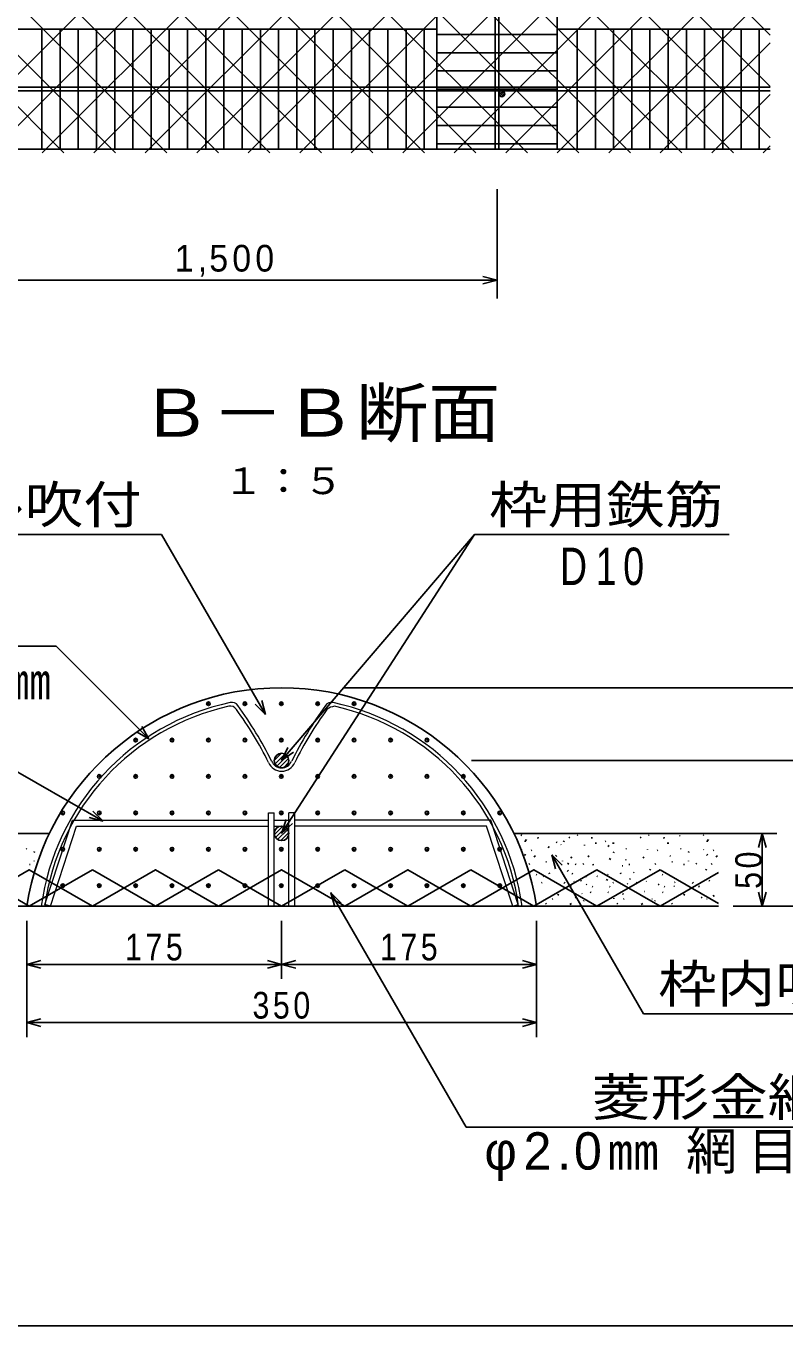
# Model space of a CAD drawing. Units: millimetres at full size, sheet at 1:20, with parts at other scales. Extents: x -7610 to 7610, y -5340 to 5340.
# Drawn here: x -1878 to 206, y -5340 to -1768 of the extents above; entities that cross this region are included whole.
import ezdxf
from ezdxf.enums import TextEntityAlignment as Align

# ---------------------------------------------------------------- set-up
doc = ezdxf.new("R2010")
doc.units = ezdxf.units.MM
doc.header["$LTSCALE"] = 20
doc.header["$PDMODE"] = 32
doc.header["$PDSIZE"] = 10
for name, color, linetype in [('0-1_菱形金網', 4, 'Continuous'), ('0-2_鉄筋', 2, 'Continuous'), ('0-3_eフレーム', 7, 'Continuous'), ('0-4_主アンカー・補助アンカー', 2, 'Continuous'), ('0-6_寸法', 7, 'Continuous'), ('2-0_法面', 3, 'Continuous'), ('2-1_法枠', 5, 'Continuous'), ('2-3_鉄筋', 2, 'Continuous'), ('2-4_菱形金網', 4, 'Continuous'), ('2-7_寸法', 7, 'Continuous'), ('2-8_名称', 7, 'Continuous'), ('2-9_表題', 3, 'Continuous'), ('2-A', 3, 'Continuous'), ('3-0', 2, 'Continuous')]:
    doc.layers.add(name, color=color, linetype=linetype)
doc.layers.add('2-2_eフレーム', color=1, linetype='Continuous', lineweight=18)
doc.layers.add('2-5_鉄筋受', color=3, linetype='Continuous', lineweight=18)
doc.styles.add('HGPｺﾞｼｯｸE', font='')
doc.styles.get('HGPｺﾞｼｯｸE').set_extended_font_data('HGPｺﾞｼｯｸE')

msp = doc.modelspace()

# ---------------------------------------------------------------- linework, layer by layer
at = {"layer": '0-1_菱形金網'}
for p, q in [((-2735.42, 1107.53), (165, -1792.89)), ((-2736.46, 967.15), (165, -1934.31)), ((-3360.04, 883.63), (-360.04, -2116.37)), ((-3218.31, 883.32), (-218.62, -2116.37)), ((-3076.89, 883.32), (-77.2, -2116.37)), ((-2935.78, 883.63), (64.22, -2116.37)), ((-2794.36, 883.63), (165, -2075.73)), ((-3410, 792.16), (-501.46, -2116.37)), ((-3410, 650.74), (-642.88, -2116.37)), ((-3410, 509.32), (-784.31, -2116.37)), ((-3410, 367.9), (-925.73, -2116.37)), ((-3410, 226.48), (-1067.15, -2116.37)), ((-2116.78, -2116.37), (165, 165.41)), ((-1975.36, -2116.37), (165, 23.99)), ((-1833.94, -2116.37), (165, -117.43)), ((-1692.52, -2116.37), (165, -258.85)), ((-2934.55, -390.4), (-1208.57, -2116.37)), ((-1551.1, -2116.37), (165, -400.28)), ((-2933.54, -532.83), (-1349.99, -2116.37)), ((-1409.68, -2116.37), (165, -541.7)), ((-3274.25, -616.37), (-1774.25, -2116.37)), ((-3132.83, -616.37), (-1632.83, -2116.37)), ((-2991.41, -616.37), (-1491.41, -2116.37)), ((-1268.26, -2116.37), (165, -683.12)), ((-1126.83, -2116.37), (165, -824.54)), ((-985.41, -2116.37), (165, -965.96)), ((-843.99, -2116.37), (165, -1107.38)), ((-702.57, -2116.37), (165, -1248.8)), ((-561.15, -2116.37), (165, -1390.22)), ((-419.73, -2116.37), (165, -1531.65)), ((-278.31, -2116.37), (165, -1673.07)), ((-136.89, -2116.37), (165, -1814.49)), ((4.54, -2116.37), (165, -1955.91)), ((145.96, -2116.37), (165, -2097.33))]:
    msp.add_line(p, q, dxfattribs=at)
at = {"layer": '0-2_鉄筋'}
for p, q in [((-590, 3308.63), (-590, -2106.37)), ((-580, 3308.63), (-580, -2106.37)), ((165, -1936.37), (-2735.01, -1936.37)), ((165, -1946.37), (-2735.01, -1946.37))]:
    msp.add_line(p, q, dxfattribs=at)
at = {"layer": '0-3_eフレーム'}
for p, q in [((-420, -276.37), (-420, -2106.37)), ((-750, -606.37), (-750, -2106.37)), ((-1920, -1776.37), (-750, -1776.37)), ((-1835, -1776.37), (-1835, -2106.37)), ((-1785, -1776.37), (-1785, -2106.37)), ((-1735, -1776.37), (-1735, -2106.37)), ((-1685, -1776.37), (-1685, -2106.37)), ((-1635, -1776.37), (-1635, -2106.37)), ((-1585, -1776.37), (-1585, -2106.37)), ((-1535, -1776.37), (-1535, -2106.37)), ((-1485, -1776.37), (-1485, -2106.37)), ((-1435, -1776.37), (-1435, -2106.37)), ((-1385, -1776.37), (-1385, -2106.37)), ((-1335, -1776.37), (-1335, -2106.37)), ((-1285, -1776.37), (-1285, -2106.37)), ((-1235, -1776.37), (-1235, -2106.37)), ((-1185, -1776.37), (-1185, -2106.37)), ((-1135, -1776.37), (-1135, -2106.37)), ((-1085, -1776.37), (-1085, -2106.37)), ((-1035, -1776.37), (-1035, -2106.37)), ((-985, -1776.37), (-985, -2106.37)), ((-935, -1776.37), (-935, -2106.37)), ((-885, -1776.37), (-885, -2106.37)), ((-835, -1776.37), (-835, -2106.37)), ((-785, -1776.37), (-785, -2106.37)), ((-420, -1776.37), (165, -1776.37)), ((-365, -1776.37), (-365, -2106.37)), ((-315, -1776.37), (-315, -2106.37)), ((-265, -1776.37), (-265, -2106.37)), ((-215, -1776.37), (-215, -2106.37)), ((-165, -1776.37), (-165, -2106.37)), ((-115, -1776.37), (-115, -2106.37)), ((-65, -1776.37), (-65, -2106.37)), ((-15, -1776.37), (-15, -2106.37)), ((35, -1776.37), (35, -2106.37)), ((85, -1776.37), (85, -2106.37)), ((135, -1776.37), (135, -2106.37)), ((-750, -1791.37), (-420, -1791.37)), ((-750, -1841.37), (-420, -1841.37)), ((-750, -1891.37), (-420, -1891.37)), ((-750, -1941.37), (-420, -1941.37)), ((-750, -1991.37), (-420, -1991.37)), ((-750, -2041.37), (-420, -2041.37)), ((-2739.76, -2106.37), (165, -2106.37)), ((-2739.76, -2106.37), (165, -2106.37)), ((-750, -2091.37), (-420, -2091.37))]:
    msp.add_line(p, q, dxfattribs=at)
msp.add_lwpolyline([(-750, -1776.37), (-1920, -1776.37), (-1920, -606.37)], dxfattribs=at)
at = {"layer": '0-4_主アンカー・補助アンカー'}
for p, q in [((-579.56, -1956.98), (-569.39, -1946.81)), ((-579.27, -1951.02), (-575.35, -1947.11)), ((-577.3, -1960.37), (-566, -1949.08)), ((-573.5, -1962.23), (-564.14, -1952.87))]:
    msp.add_line(p, q, dxfattribs=at)
msp.add_circle((-572, -1954.37), 8, dxfattribs=at)
at = {"layer": '0-6_寸法'}
for p, q in [((-585, -2216.37), (-585, -2516.37)), ((-585, -2466.37), (-623.64, -2456.02)), ((-2085, -2466.37), (-585, -2466.37)), ((-585, -2466.37), (-623.64, -2476.73))]:
    msp.add_line(p, q, dxfattribs=at)
at = {"layer": '2-0_法面'}
for p, q in [((-2376.58, -3986.34), (-1814.28, -3986.34)), ((-538.87, -3986.34), (23.42, -3986.34)), ((-2376.58, -4186.34), (23.42, -4186.34))]:
    msp.add_line(p, q, dxfattribs=at)
at = {"layer": '2-1_法枠'}
msp.add_arc((-1176.58, -4294.67), 708.33, 8.79741, 171.20259, dxfattribs=at)
at = {"layer": '2-2_eフレーム'}
for p, q in [((-1836.53, -4186.37), (-1827.23, -4186.37)), ((-516.39, -4186.37), (-525.68, -4186.37))]:
    msp.add_line(p, q, dxfattribs=at)
for centre, radius, start, end in [((-1179.58, -4275.34), 662.94, 102.00966, 172.28717), ((-1179.67, -4275.26), 653.63, 102.56426, 172.18321), ((-1317.45, -3656.79), 20, 33.83163, 102.73155), ((-1313.31, -3646.45), 20, 33.83145, 102.1733), ((-2152.48, -4259.04), 1058.96, 26.40313, 36.08549), ((-200.43, -4259.04), 1058.96, 143.91451, 153.59687), ((-1039.61, -3646.45), 20, 77.8267, 146.16855), ((-1026.71, -3678.75), 41.69, 95.9734, 127.46341), ((-1173.33, -4275.34), 662.94, 7.71283, 77.99034), ((-1173.24, -4275.26), 653.63, 7.81679, 77.43574), ((-2092.4, -4224.44), 980.59, 26.19037, 36.174), ((-260.51, -4224.44), 980.59, 143.826, 153.80963), ((-1176.58, -3776.8), 38.85, 202.46676, 337.53324), ((-1176.58, -3776.8), 29.65, 202.46676, 337.53324)]:
    msp.add_arc(centre, radius, start, end, dxfattribs=at)
at = {"layer": '2-3_鉄筋'}
for p, q in [((-1196.58, -3786.01), (-1176.91, -3766.34)), ((-1196.58, -3786.01), (-1176.91, -3766.34)), ((-1194.49, -3795.24), (-1167.68, -3768.43)), ((-1194.49, -3795.24), (-1167.68, -3768.43)), ((-1189.52, -3801.58), (-1161.33, -3773.39)), ((-1189.52, -3801.58), (-1161.33, -3773.39)), ((-1182.17, -3805.54), (-1157.38, -3780.75)), ((-1182.17, -3805.54), (-1157.38, -3780.75)), ((-1170.8, -3805.48), (-1157.43, -3792.12)), ((-1170.8, -3805.48), (-1157.43, -3792.12)), ((-1196.34, -3989.42), (-1173.5, -3966.58)), ((-1193.15, -3997.54), (-1165.38, -3969.77)), ((-1192.6, -3974.36), (-1188.55, -3970.32)), ((-1187.43, -4003.14), (-1159.78, -3975.49)), ((-1179.15, -4006.17), (-1156.74, -3983.77))]:
    msp.add_line(p, q, dxfattribs=at)
for centre in [(-1176.58, -3786.34), (-1176.58, -3986.34)]:
    msp.add_circle(centre, 20, dxfattribs=at)
at = {"layer": '2-4_菱形金網'}
for p, q in [((-1869.4, -4186.34), (-2042.6, -4086.34)), ((-1869.4, -4186.34), (-1696.19, -4086.34)), ((-1522.99, -4186.34), (-1696.19, -4086.34)), ((-1522.99, -4186.34), (-1349.78, -4086.34)), ((-1176.58, -4186.34), (-1349.78, -4086.34)), ((-1176.58, -4186.34), (-1003.37, -4086.34)), ((-830.17, -4186.34), (-1003.37, -4086.34)), ((-830.17, -4186.34), (-656.96, -4086.34)), ((-483.76, -4186.34), (-656.96, -4086.34)), ((-483.76, -4186.34), (-310.55, -4086.34)), ((-310.55, -4186.34), (-137.35, -4086.34)), ((-137.35, -4186.34), (-310.55, -4086.34)), ((-137.35, -4086.34), (23.42, -4179.16)), ((-137.35, -4186.34), (23.42, -4093.52))]:
    msp.add_line(p, q, dxfattribs=at)
for points in [[(-2042.6, -4186.34), (-1869.4, -4086.34), (-1696.19, -4186.34)], [(-1696.19, -4186.34), (-1522.99, -4086.34), (-1349.78, -4186.34)], [(-1349.78, -4186.34), (-1176.58, -4086.34), (-1003.37, -4186.34)], [(-1003.37, -4186.34), (-830.17, -4086.34), (-656.96, -4186.34)], [(-656.96, -4186.34), (-483.76, -4086.34), (-310.55, -4186.34)]]:
    msp.add_lwpolyline(points, dxfattribs=at)
at = {"layer": '2-5_鉄筋受'}
for p, q in [((-1826.44, -4181.48), (-1751.22, -3950.22)), ((-1751.22, -3950.22), (-1212.58, -3950.22)), ((-1212.58, -3930.22), (-1196.58, -3930.22)), ((-1212.58, -4186.37), (-1212.58, -3930.22)), ((-1196.58, -4186.37), (-1196.58, -3930.22)), ((-1196.58, -3950.22), (-1156.58, -3950.22)), ((-1140.58, -3930.22), (-1156.58, -3930.22)), ((-1156.58, -4186.37), (-1156.58, -3930.22)), ((-1140.58, -4186.37), (-1140.58, -3930.22)), ((-601.93, -3950.22), (-1140.58, -3950.22)), ((-526.71, -4181.48), (-601.93, -3950.22)), ((-1811.23, -4186.37), (-1739.63, -3966.22)), ((-1739.63, -3966.22), (-1212.58, -3966.22)), ((-1196.58, -3966.22), (-1156.58, -3966.22)), ((-1811.23, -4186.37), (-1826.44, -4181.48)), ((-1212.58, -4186.37), (-1196.58, -4186.37)), ((-1156.58, -4186.37), (-1140.58, -4186.37)), ((-541.92, -4186.37), (-526.71, -4181.48))]:
    msp.add_line(p, q, dxfattribs=at)
msp.add_lwpolyline([(-541.93, -4186.37), (-613.53, -3966.22), (-1140.58, -3966.22)], dxfattribs=at)
at = {"layer": '2-7_寸法'}
for p, q in [((-1007.07, -3586.34), (503.42, -3586.34)), ((-654.98, -3786.34), (343.42, -3786.34)), ((-516.73, -3986.34), (183.42, -3986.34)), ((143.42, -3986.34), (133.07, -4024.98)), ((143.42, -3986.34), (153.77, -4024.98)), ((143.42, -3986.34), (143.42, -4186.34)), ((143.42, -4186.34), (133.07, -4147.7)), ((143.42, -4186.34), (153.77, -4147.7)), ((63.42, -4186.34), (503.42, -4186.34)), ((-1876.58, -4226.34), (-1876.58, -4546.34)), ((-1176.58, -4226.34), (-1176.58, -4386.34)), ((-476.58, -4226.34), (-476.58, -4546.34)), ((-1876.58, -4346.34), (-1837.94, -4335.99)), ((-1876.58, -4346.34), (-1837.94, -4356.69)), ((-1876.58, -4346.34), (-1176.58, -4346.34)), ((-1176.58, -4346.34), (-1215.22, -4335.99)), ((-1176.58, -4346.34), (-1215.22, -4356.69)), ((-1176.58, -4346.34), (-1137.94, -4335.99)), ((-1176.58, -4346.34), (-1137.94, -4356.69)), ((-1176.58, -4346.34), (-476.58, -4346.34)), ((-476.58, -4346.34), (-515.22, -4335.99)), ((-476.58, -4346.34), (-515.22, -4356.69)), ((-1876.58, -4506.34), (-1837.94, -4495.99)), ((-476.58, -4506.34), (-515.22, -4495.99)), ((-1876.58, -4506.34), (-476.58, -4506.34)), ((-1876.58, -4506.34), (-1837.94, -4516.69)), ((-476.58, -4506.34), (-515.22, -4516.69))]:
    msp.add_line(p, q, dxfattribs=at)
at = {"layer": '2-8_名称'}
for p, q in [((-1505.99, -3165.38), (-2605.99, -3165.38)), ((-1220.63, -3659.64), (-1505.99, -3165.38)), ((52.86, -3165.38), (-647.14, -3165.38)), ((-1795.98, -3471.8), (-2995.98, -3471.8)), ((-1540.78, -3726.99), (-1795.98, -3471.8)), ((-1220.63, -3659.64), (-1248.91, -3631.36)), ((-1220.63, -3659.64), (-1230.98, -3621.01)), ((-1540.78, -3726.99), (-1575.42, -3706.99)), ((-1540.78, -3726.99), (-1560.78, -3692.35)), ((-1176.58, -3786.34), (-1159.39, -3750.22)), ((-1176.58, -3786.34), (-1143.63, -3763.65)), ((-1666.5, -3953.3), (-1943.63, -3793.3)), ((-1666.5, -3953.3), (-1694.78, -3925.02)), ((-1666.5, -3953.3), (-1705.14, -3942.95)), ((-1176.58, -3986.34), (-1164.34, -3948.26)), ((-1176.58, -3986.34), (-1146.94, -3959.48)), ((-182.6, -4481.86), (-434.61, -4045.37)), ((-434.61, -4045.37), (-406.33, -4073.65)), ((-434.61, -4045.37), (-424.26, -4084.01)), ((-1041.17, -4149.74), (-1030.82, -4188.37)), ((517.4, -4481.86), (-182.6, -4481.86)), ((640.34, -4793.22), (-669.66, -4793.22))]:
    msp.add_line(p, q, dxfattribs=at)
for points in [[(-1176.58, -3786.34), (-647.14, -3165.38), (-1176.58, -3986.34)], [(-669.66, -4793.22), (-1041.17, -4149.74), (-1012.89, -4178.02)]]:
    msp.add_lwpolyline(points, dxfattribs=at)
at = {"layer": '2-A'}
for p, q in [((-519.39, -3990.39), (-517.19, -3992.59)), ((-472.54, -4000.13), (-472.22, -3996.67)), ((-387.68, -3996.67), (-385.17, -3998.56)), ((-365.37, -3990.39), (-363.17, -3992.59)), ((-324.75, -4000.13), (-324.44, -3996.67)), ((-191.82, -3996.67), (-189.31, -3998.56)), ((-169.51, -3990.39), (-167.31, -3992.59)), ((-126.56, -4000.13), (-126.24, -3996.67)), ((-84.13, -3993.85), (-81.93, -3992.27)), ((-19.39, -3990.39), (-17.19, -3992.59)), ((-1878.32, -4027.63), (-1876.43, -4029.52)), ((-518.14, -4030.78), (-517.51, -4032.03)), ((-508.08, -4007.67), (-504.31, -4003.27)), ((-507.77, -4008.15), (-507.77, -4010.03)), ((-491.11, -4033.6), (-489.23, -4032.66)), ((-444.29, -4026.38), (-441.77, -4022.92)), ((-422.29, -4010.66), (-419.77, -4011.61)), ((-409.4, -4017.26), (-408.77, -4018.21)), ((-402.14, -4009.87), (-400.57, -4007.36)), ((-344.9, -4017.58), (-344.59, -4020.09)), ((-315.68, -4013.18), (-311.59, -4013.49)), ((-287.67, -4008.39), (-286.42, -4007.67)), ((-280.48, -4019.78), (-277.02, -4022.29)), ((-267.6, -4013.18), (-263.51, -4013.49)), ((-231.77, -4027.63), (-229.88, -4029.52)), ((-172.16, -4030.78), (-171.53, -4032.03)), ((-145.13, -4033.6), (-143.25, -4032.66)), ((-117.48, -4013.18), (-113.39, -4013.49)), ((-81.65, -4027.63), (-79.77, -4029.52)), ((-18.14, -4030.78), (-17.51, -4032.03)), ((-8.08, -4007.67), (-4.31, -4003.27)), ((-7.77, -4008.15), (-7.77, -4010.03)), ((8.89, -4033.6), (10.77, -4032.66)), ((-1869.21, -4071.63), (-1866.69, -4071.94)), ((-1856.32, -4062.83), (-1855.69, -4061.57)), ((-1855.69, -4038.95), (-1854.75, -4036.43)), ((-509.97, -4046.8), (-506.51, -4043.98)), ((-497.4, -4069.43), (-494.57, -4071.94)), ((-483.88, -4050.89), (-479.48, -4048.37)), ((-450.89, -4064.72), (-449.32, -4064.72)), ((-427.63, -4057.8), (-427.63, -4059.69)), ((-424.49, -4046.18), (-420.72, -4049.63)), ((-405.63, -4062.83), (-405, -4061.57)), ((-391.73, -4067.86), (-388.27, -4071.32)), ((-382.3, -4054.66), (-379.79, -4050.57)), ((-370.36, -4071), (-367.84, -4072.26)), ((-349.62, -4069.43), (-346.79, -4071.94)), ((-336.1, -4050.89), (-331.7, -4048.37)), ((-276.71, -4055.6), (-272.94, -4057.8)), ((-265.4, -4039.89), (-264.14, -4037.06)), ((-231.77, -4057.8), (-231.77, -4059.69)), ((-222.66, -4071.63), (-220.14, -4071.94)), ((-184.1, -4054.66), (-181.59, -4050.57)), ((-151.42, -4069.43), (-148.59, -4071.94)), ((-110.56, -4047.75), (-108.99, -4049.32)), ((-104.91, -4064.72), (-103.34, -4064.72)), ((-72.54, -4071.63), (-70.02, -4071.94)), ((-59.65, -4062.83), (-59.03, -4061.57)), ((-59.03, -4038.95), (-58.08, -4036.43)), ((-39.51, -4067.86), (-36.05, -4071.32)), ((-9.97, -4046.8), (-6.51, -4043.98)), ((2.6, -4069.43), (5.43, -4071.94)), ((16.12, -4050.89), (20.52, -4048.37)), ((-477.6, -4099.6), (-475.4, -4100.54)), ((-458.43, -4103.69), (-456.54, -4104.94)), ((-442.09, -4094.57), (-440.83, -4098.03)), ((-392.36, -4091.43), (-389.21, -4087.97)), ((-379.47, -4096.77), (-377.27, -4097.71)), ((-341.45, -4106.83), (-341.13, -4103.06)), ((-322.9, -4073.2), (-319.45, -4072.26)), ((-312.22, -4085.77), (-310.96, -4088.29)), ((-310.65, -4103.69), (-308.76, -4104.94)), ((-281.74, -4099.6), (-279.54, -4100.54)), ((-246.23, -4094.57), (-244.97, -4098.03)), ((-241.51, -4075.4), (-239.31, -4075.72)), ((-210.4, -4093), (-208.51, -4095.2)), ((-163.68, -4085.14), (-165.56, -4087.34)), ((-139.79, -4085.77), (-138.53, -4086.72)), ((-131.62, -4099.6), (-129.42, -4100.54)), ((-9.65, -4085.14), (-11.54, -4087.34)), ((-462.51, -4122.54), (-461.26, -4120.97)), ((-401.47, -4124.11), (-398.01, -4120.03)), ((-382.93, -4133.86), (-382.62, -4130.4)), ((-373.82, -4117.51), (-372.87, -4119.08)), ((-355.59, -4116.26), (-352.76, -4117.2)), ((-340.5, -4127.57), (-338.3, -4126)), ((-324.16, -4132.28), (-322.28, -4133.54)), ((-285.19, -4113.43), (-280.8, -4115.31)), ((-276.08, -4132.28), (-274.2, -4133.54)), ((-266.65, -4122.54), (-265.4, -4120.97)), ((-227.68, -4124.11), (-225.48, -4126.31)), ((-221.4, -4111.86), (-218.57, -4111.23)), ((-203.27, -4124.11), (-199.82, -4120.03)), ((-175.62, -4117.51), (-174.68, -4119.08)), ((-142.31, -4127.57), (-140.11, -4126)), ((-125.96, -4132.28), (-124.08, -4133.54)), ((-99.88, -4130.4), (-97.37, -4132.28)), ((-97.68, -4120.97), (-95.48, -4120.03)), ((-49.25, -4124.11), (-45.8, -4120.03)), ((-42.65, -4142.65), (-40.45, -4141.4)), ((-30.71, -4133.86), (-30.4, -4130.4)), ((-21.6, -4117.51), (-20.65, -4119.08)), ((-3.37, -4116.26), (-0.54, -4117.2)), ((-452.35, -4180.85), (-448.9, -4178.02)), ((-433.5, -4167.65), (-431.61, -4166.7)), ((-418.73, -4153.82), (-415.27, -4156.33)), ((-370.02, -4161.68), (-368.13, -4163.56)), ((-351.79, -4151.3), (-351.16, -4152.25)), ((-347.39, -4172.99), (-346.45, -4170.48)), ((-329.09, -4147.53), (-326.89, -4149.1)), ((-281.01, -4147.53), (-278.81, -4149.1)), ((-264.66, -4164.82), (-264.04, -4166.08)), ((-256.49, -4180.85), (-253.04, -4178.02)), ((-239.21, -4151.62), (-238.89, -4154.13)), ((-237.64, -4167.65), (-235.75, -4166.7)), ((-181.38, -4146.28), (-179.81, -4146.28)), ((-158.76, -4166.7), (-158.76, -4167.65)), ((-151.53, -4172.99), (-150.58, -4170.48)), ((-130.89, -4147.53), (-128.69, -4149.1)), ((-106.38, -4180.85), (-102.92, -4178.02)), ((-72.75, -4153.82), (-69.29, -4156.33)), ((-24.04, -4161.68), (-22.15, -4163.56)), ((-8.64, -4166.7), (-8.64, -4167.65)), ((8.68, -4156.65), (10.88, -4160.1)), ((-384.79, -4182.1), (-380.39, -4179.27)), ((-188.93, -4182.1), (-184.53, -4179.27))]:
    msp.add_line(p, q, dxfattribs=at)
at = {"layer": '2-A', "color": 7}
for p in [(-1377.47, -3630.07), (-1277.47, -3630.07), (-1177.47, -3630.07), (-1077.47, -3630.07), (-977.47, -3630.07), (-1577.47, -3730.07), (-1477.47, -3730.07), (-1377.47, -3730.07), (-1277.47, -3730.07), (-1177.47, -3730.07), (-1077.47, -3730.07), (-977.47, -3730.07), (-877.47, -3730.07), (-777.47, -3730.07), (-1677.47, -3830.07), (-1577.47, -3830.07), (-1477.47, -3830.07), (-1377.47, -3830.07), (-1277.47, -3830.07), (-1177.47, -3830.07), (-1077.47, -3830.07), (-977.47, -3830.07), (-877.47, -3830.07), (-777.47, -3830.07), (-677.47, -3830.07), (-1777.47, -3930.07), (-1677.47, -3930.07), (-1577.47, -3930.07), (-1477.47, -3930.07), (-1377.47, -3930.07), (-1277.47, -3930.07), (-1177.47, -3930.07), (-1077.47, -3930.07), (-977.47, -3930.07), (-877.47, -3930.07), (-777.47, -3930.07), (-677.47, -3930.07), (-577.47, -3930.07), (-1777.47, -4030.07), (-1677.47, -4030.07), (-1577.47, -4030.07), (-1477.47, -4030.07), (-1377.47, -4030.07), (-1277.47, -4030.07), (-1177.47, -4030.07), (-1077.47, -4030.07), (-977.47, -4030.07), (-877.47, -4030.07), (-777.47, -4030.07), (-677.47, -4030.07), (-577.47, -4030.07), (-1777.47, -4130.07), (-1677.47, -4130.07), (-1577.47, -4130.07), (-1477.47, -4130.07), (-1377.47, -4130.07), (-1277.47, -4130.07), (-1177.47, -4130.07), (-1077.47, -4130.07), (-977.47, -4130.07), (-877.47, -4130.07), (-777.47, -4130.07), (-677.47, -4130.07), (-577.47, -4130.07)]:
    msp.add_point(p, dxfattribs=at)
at = {"layer": '3-0', "color": 1}
msp.add_lwpolyline([(-7610, 5340), (-7610, -5340), (7610, -5340), (7610, 5340)], dxfattribs=at)

# ---------------------------------------------------------------- texts
at = {"layer": '0-6_寸法', "color": 3, "insert": (-1470, -2456.37), "char_height": 73.31, "attachment_point": 7, "style": 'HGPｺﾞｼｯｸE'}
msp.add_mtext('\\T1.22;\\W0.95;1,500', dxfattribs=at)
at = {"layer": '2-7_寸法', "color": 3, "insert": (143.42, -4138.84), "char_height": 73.31, "attachment_point": 7, "rotation": 90, "style": 'HGPｺﾞｼｯｸE'}
msp.add_mtext('\\T1.21;\\W0.85;50', dxfattribs=at)
at = {"layer": '2-7_寸法', "color": 3, "char_height": 73.31, "attachment_point": 7, "style": 'HGPｺﾞｼｯｸE'}
for s, insert in [('\\T1.21;\\W0.85;175', (-1606.58, -4336.34)), ('\\T1.21;\\W0.85;175', (-906.58, -4336.34)), ('\\T1.21;\\W0.85;350', (-1256.58, -4496.34))]:
    msp.add_mtext(s, dxfattribs=dict(at, insert=insert))
at = {"layer": '2-8_名称', "color": 2, "style": 'HGPｺﾞｼｯｸE', "width": 1.15}
for s, p in [('モルタル吹付', (-2525.99, -3165.38)), ('枠用鉄筋', (-607.14, -3165.38)), ('枠内吹付', (-142.6, -4481.86)), ('菱形金網', (-324.66, -4793.22))]:
    msp.add_text(s, height=102.6, dxfattribs=at).set_placement(p, align=Align.BOTTOM_LEFT)
at = {"layer": '2-8_名称', "color": 2, "char_height": 102.6, "attachment_point": 7, "style": 'HGPｺﾞｼｯｸE'}
for s, insert in [('\\T1.32;\\W0.75;D10', (-412.14, -3305.38)), ('\\T1.28;\\W0.85;w=330㎜\\~h=140㎜', (-2985.98, -3619.8)), ('\\T1.21;φ2.0㎜\\~網目50㎜', (-619.66, -4941.22))]:
    msp.add_mtext(s, dxfattribs=dict(at, insert=insert))
at = {"layer": '2-9_表題', "color": 6, "style": 'HGPｺﾞｼｯｸE', "width": 1.1}
msp.add_text('Ｂ－Ｂ断面', height=132, dxfattribs=at).set_placement((-1566.58, -2936.34), align=Align.BOTTOM_LEFT)
at = {"layer": '2-9_表題', "style": 'HGPｺﾞｼｯｸE', "width": 1.1}
msp.add_text('１：５', height=73.31, dxfattribs=at).set_placement((-1336.58, -3076.34), align=Align.BOTTOM_LEFT)

doc.saveas('drawing.dxf')
